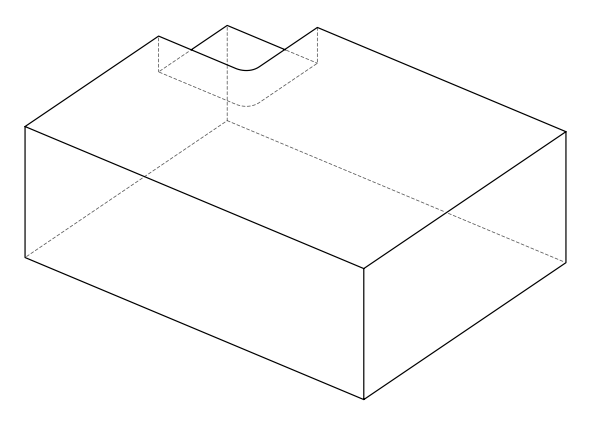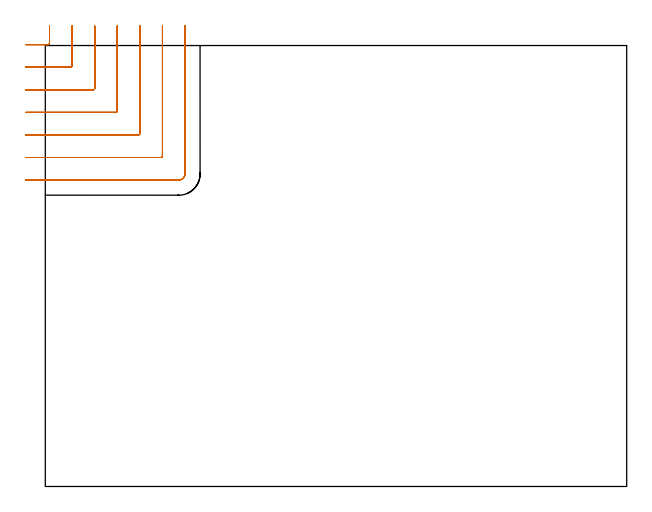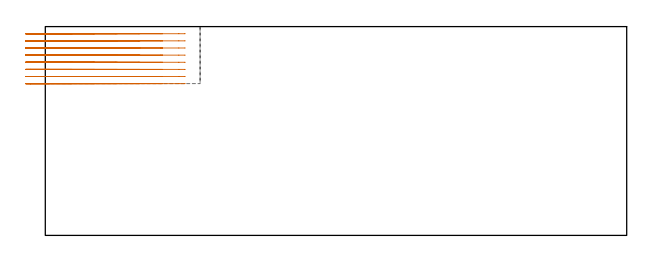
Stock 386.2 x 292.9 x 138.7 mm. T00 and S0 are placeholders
(PLAN: 1 operations, 0 tool changes, 14.7 min)
(1 MILL_CORNER_NOTCH_RECTANGULAR | CORNER_NOTCH_RECTANGULAR | UGT0201_094 | Follow Part, ap 5, ae 75% | 14.67 min | 385680 mm3)
(TOOL UGT0201_094 | End mill 20 mm | D20 FL38 Z4)
(OP 1 MILL_CORNER_NOTCH_RECTANGULAR)
G17 G21 G94 G90
T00 M6
G54
G17 G0 G90 X-12.982 Y293.5 S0 M3
G43 Z148.7 H0
Z133.962
G94 G1 X-9.982 F250.
X1.807 F500.
G3 X2.8 Y294.493 R1.
G1 Y302.9
Y305.9 F250.
G0 Z148.7
X-13. Y278.5
Z133.962
G1 X-10.
X16.806 F500.
G3 X17.8 Y279.494 R1.
G1 Y302.9
Y305.9 F250.
G0 Z148.7
X-13. Y263.5
Z133.962
G1 X-10.
X31.806 F500.
G3 X32.8 Y264.494 R1.
G1 Y302.9
Y305.9 F250.
G0 Z148.7
X-13. Y248.5
Z133.962
G1 X-10.
X46.805 F500.
G3 X47.8 Y249.495 R1.
G1 Y302.9
Y305.9 F250.
G0 Z148.7
X-13. Y233.5
Z133.962
G1 X-10.
X61.805 F500.
G3 X62.8 Y234.495 R1.
G1 Y302.9
Y305.9 F250.
G0 Z148.7
X-13. Y218.5
Z133.962
G1 X-10.
X76.805 F500.
G3 X77.8 Y219.495 R1.
G1 Y302.9
Y305.9 F250.
G0 Z148.7
X-13. Y203.5
Z133.962
G1 X-10.
X88.7 F500.
G3 X92.8 Y207.6 R4.1
G1 Y302.9
Y305.9 F250.
G0 Z148.7
X-12.982 Y293.5
Z129.225
G1 X-9.982
X1.807 F500.
G3 X2.8 Y294.493 R1.
G1 Y302.9
Y305.9 F250.
G0 Z148.7
X-13. Y278.5
Z129.225
G1 X-10.
X16.806 F500.
G3 X17.8 Y279.494 R1.
G1 Y302.9
Y305.9 F250.
G0 Z148.7
X-13. Y263.5
Z129.225
G1 X-10.
X31.806 F500.
G3 X32.8 Y264.494 R1.
G1 Y302.9
Y305.9 F250.
G0 Z148.7
X-13. Y248.5
Z129.225
G1 X-10.
X46.805 F500.
G3 X47.8 Y249.495 R1.
G1 Y302.9
Y305.9 F250.
G0 Z148.7
X-13. Y233.5
Z129.225
G1 X-10.
X61.805 F500.
G3 X62.8 Y234.495 R1.
G1 Y302.9
Y305.9 F250.
G0 Z148.7
X-13. Y218.5
Z129.225
G1 X-10.
X76.805 F500.
G3 X77.8 Y219.495 R1.
G1 Y302.9
Y305.9 F250.
G0 Z148.7
X-13. Y203.5
Z129.225
G1 X-10.
X88.7 F500.
G3 X92.8 Y207.6 R4.1
G1 Y302.9
Y305.9 F250.
G0 Z148.7
X-12.982 Y293.5
Z124.487
G1 X-9.982
X1.807 F500.
G3 X2.8 Y294.493 R1.
G1 Y302.9
Y305.9 F250.
G0 Z148.7
X-13. Y278.5
Z124.487
G1 X-10.
X16.806 F500.
G3 X17.8 Y279.494 R1.
G1 Y302.9
Y305.9 F250.
G0 Z148.7
X-13. Y263.5
Z124.487
G1 X-10.
X31.806 F500.
G3 X32.8 Y264.494 R1.
G1 Y302.9
Y305.9 F250.
G0 Z148.7
X-13. Y248.5
Z124.487
G1 X-10.
X46.805 F500.
G3 X47.8 Y249.495 R1.
G1 Y302.9
Y305.9 F250.
G0 Z148.7
X-13. Y233.5
Z124.487
G1 X-10.
X61.805 F500.
G3 X62.8 Y234.495 R1.
G1 Y302.9
Y305.9 F250.
G0 Z148.7
X-13. Y218.5
Z124.487
G1 X-10.
X76.805 F500.
G3 X77.8 Y219.495 R1.
G1 Y302.9
Y305.9 F250.
G0 Z148.7
X-13. Y203.5
Z124.487
G1 X-10.
X88.7 F500.
G3 X92.8 Y207.6 R4.1
G1 Y302.9
Y305.9 F250.
G0 Z148.7
X-12.982 Y293.5
Z119.75
G1 X-9.982
X1.807 F500.
G3 X2.8 Y294.493 R1.
G1 Y302.9
Y305.9 F250.
G0 Z148.7
X-13. Y278.5
Z119.75
G1 X-10.
X16.806 F500.
G3 X17.8 Y279.494 R1.
G1 Y302.9
Y305.9 F250.
G0 Z148.7
X-13. Y263.5
Z119.75
G1 X-10.
X31.806 F500.
G3 X32.8 Y264.494 R1.
G1 Y302.9
Y305.9 F250.
G0 Z148.7
X-13. Y248.5
Z119.75
G1 X-10.
X46.805 F500.
G3 X47.8 Y249.495 R1.
G1 Y302.9
Y305.9 F250.
G0 Z148.7
X-13. Y233.5
Z119.75
G1 X-10.
X61.805 F500.
G3 X62.8 Y234.495 R1.
G1 Y302.9
Y305.9 F250.
G0 Z148.7
X-13. Y218.5
Z119.75
G1 X-10.
X76.805 F500.
G3 X77.8 Y219.495 R1.
G1 Y302.9
Y305.9 F250.
G0 Z148.7
X-13. Y203.5
Z119.75
G1 X-10.
X88.7 F500.
G3 X92.8 Y207.6 R4.1
G1 Y302.9
Y305.9 F250.
G0 Z148.7
X-12.982 Y293.5
Z115.012
G1 X-9.982
X1.807 F500.
G3 X2.8 Y294.493 R1.
G1 Y302.9
Y305.9 F250.
G0 Z148.7
X-13. Y278.5
Z115.012
G1 X-10.
X16.806 F500.
G3 X17.8 Y279.494 R1.
G1 Y302.9
Y305.9 F250.
G0 Z148.7
X-13. Y263.5
Z115.012
G1 X-10.
X31.806 F500.
G3 X32.8 Y264.494 R1.
G1 Y302.9
Y305.9 F250.
G0 Z148.7
X-13. Y248.5
Z115.012
G1 X-10.
X46.805 F500.
G3 X47.8 Y249.495 R1.
G1 Y302.9
Y305.9 F250.
G0 Z148.7
X-13. Y233.5
Z115.012
G1 X-10.
X61.805 F500.
G3 X62.8 Y234.495 R1.
G1 Y302.9
Y305.9 F250.
G0 Z148.7
X-13. Y218.5
Z115.012
G1 X-10.
X76.805 F500.
G3 X77.8 Y219.495 R1.
G1 Y302.9
Y305.9 F250.
G0 Z148.7
X-13. Y203.5
Z115.012
G1 X-10.
X88.7 F500.
G3 X92.8 Y207.6 R4.1
G1 Y302.9
Y305.9 F250.
G0 Z148.7
X-12.982 Y293.5
Z110.275
G1 X-9.982
X1.807 F500.
G3 X2.8 Y294.493 R1.
G1 Y302.9
Y305.9 F250.
G0 Z148.7
X-13. Y278.5
Z110.275
G1 X-10.
X16.806 F500.
G3 X17.8 Y279.494 R1.
G1 Y302.9
Y305.9 F250.
G0 Z148.7
X-13. Y263.5
Z110.275
G1 X-10.
X31.806 F500.
G3 X32.8 Y264.494 R1.
G1 Y302.9
Y305.9 F250.
G0 Z148.7
X-13. Y248.5
Z110.275
G1 X-10.
X46.805 F500.
G3 X47.8 Y249.495 R1.
G1 Y302.9
Y305.9 F250.
G0 Z148.7
X-13. Y233.5
Z110.275
G1 X-10.
X61.805 F500.
G3 X62.8 Y234.495 R1.
G1 Y302.9
Y305.9 F250.
G0 Z148.7
X-13. Y218.5
Z110.275
G1 X-10.
X76.805 F500.
G3 X77.8 Y219.495 R1.
G1 Y302.9
Y305.9 F250.
G0 Z148.7
X-13. Y203.5
Z110.275
G1 X-10.
X88.7 F500.
G3 X92.8 Y207.6 R4.1
G1 Y302.9
Y305.9 F250.
G0 Z148.7
X-12.982 Y293.5
Z105.537
G1 X-9.982
X1.807 F500.
G3 X2.8 Y294.493 R1.
G1 Y302.9
Y305.9 F250.
G0 Z148.7
X-13. Y278.5
Z105.537
G1 X-10.
X16.806 F500.
G3 X17.8 Y279.494 R1.
G1 Y302.9
Y305.9 F250.
G0 Z148.7
X-13. Y263.5
Z105.537
G1 X-10.
X31.806 F500.
G3 X32.8 Y264.494 R1.
G1 Y302.9
Y305.9 F250.
G0 Z148.7
X-13. Y248.5
Z105.537
G1 X-10.
X46.805 F500.
G3 X47.8 Y249.495 R1.
G1 Y302.9
Y305.9 F250.
G0 Z148.7
X-13. Y233.5
Z105.537
G1 X-10.
X61.805 F500.
G3 X62.8 Y234.495 R1.
G1 Y302.9
Y305.9 F250.
G0 Z148.7
X-13. Y218.5
Z105.537
G1 X-10.
X76.805 F500.
G3 X77.8 Y219.495 R1.
G1 Y302.9
Y305.9 F250.
G0 Z148.7
X-13. Y203.5
Z105.537
G1 X-10.
X88.7 F500.
G3 X92.8 Y207.6 R4.1
G1 Y302.9
Y305.9 F250.
G0 Z148.7
X-12.982 Y293.5
Z100.8
G1 X-9.982
X1.807 F500.
G3 X2.8 Y294.493 R1.
G1 Y302.9
Y305.9 F250.
G0 Z148.7
X-13. Y278.5
Z100.8
G1 X-10.
X16.806 F500.
G3 X17.8 Y279.494 R1.
G1 Y302.9
Y305.9 F250.
G0 Z148.7
X-13. Y263.5
Z100.8
G1 X-10.
X31.806 F500.
G3 X32.8 Y264.494 R1.
G1 Y302.9
Y305.9 F250.
G0 Z148.7
X-13. Y248.5
Z100.8
G1 X-10.
X46.805 F500.
G3 X47.8 Y249.495 R1.
G1 Y302.9
Y305.9 F250.
G0 Z148.7
X-13. Y233.5
Z100.8
G1 X-10.
X61.805 F500.
G3 X62.8 Y234.495 R1.
G1 Y302.9
Y305.9 F250.
G0 Z148.7
X-13. Y218.5
Z100.8
G1 X-10.
X76.805 F500.
G3 X77.8 Y219.495 R1.
G1 Y302.9
Y305.9 F250.
G0 Z148.7
X-13. Y203.5
Z100.8
G1 X-10.
X88.7 F500.
G3 X92.8 Y207.6 R4.1
G1 Y302.9
Y305.9 F250.
G0 Z148.7
M5
M2
